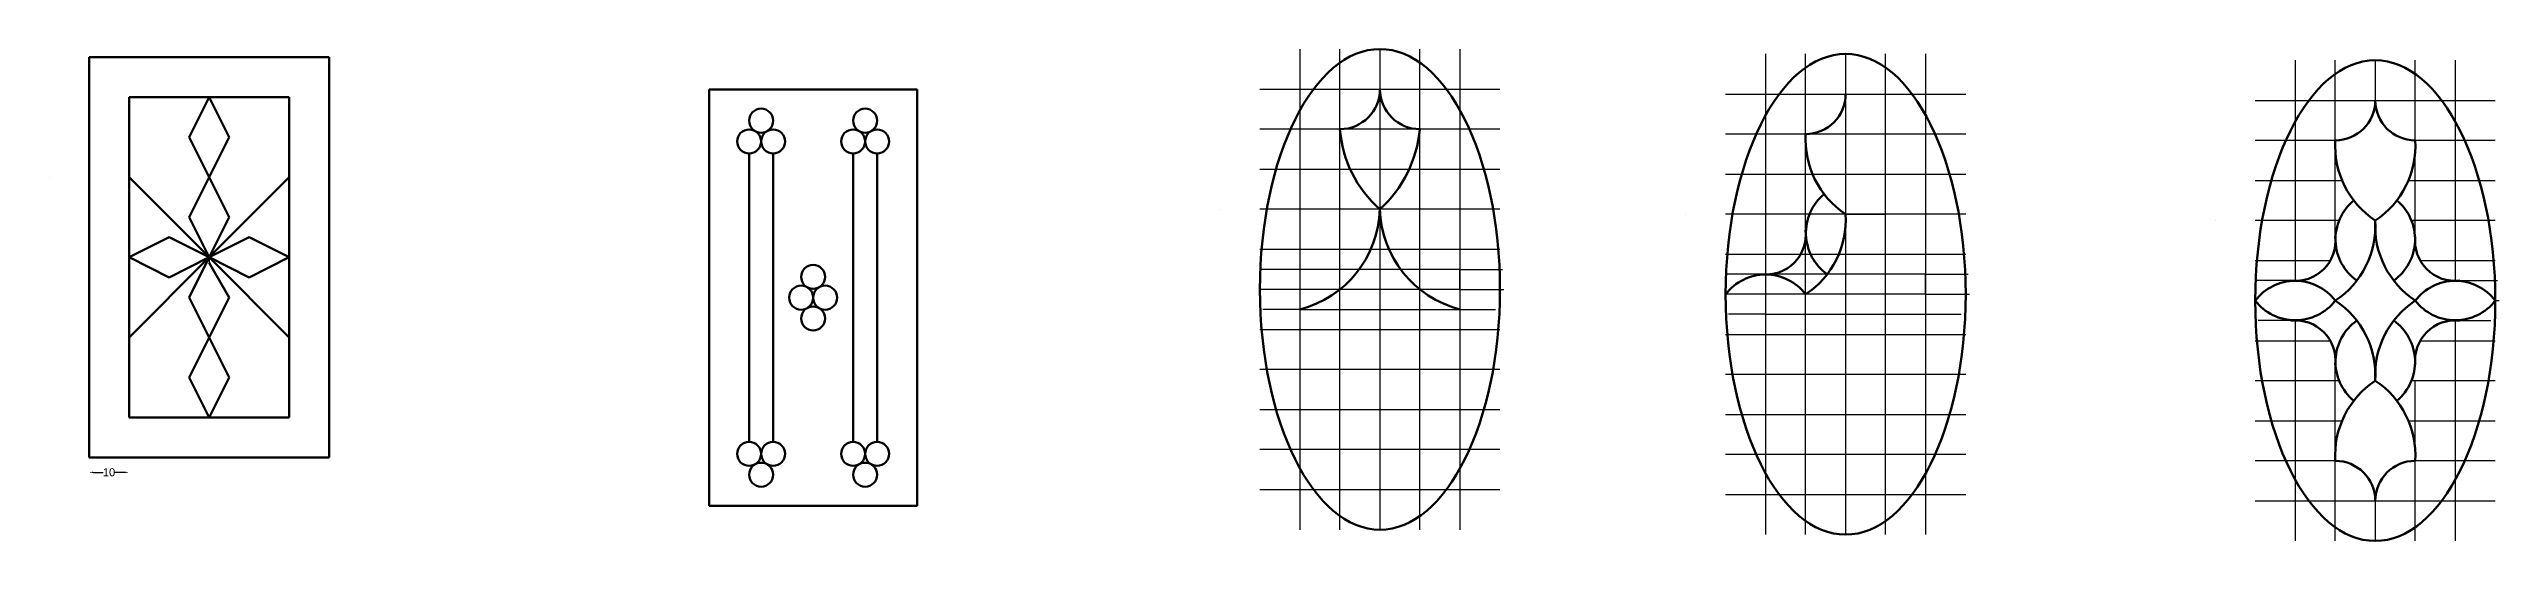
# Model space of a CAD drawing. Header units: inches. Extents: x -503 to 822, y -11 to 344.
# Drawn here: x 210 to 822, y -11 to 112 of the extents above; entities that cross this region are included whole.
import ezdxf

# ---------------------------------------------------------------- set-up
doc = ezdxf.new("R2010")
doc.units = ezdxf.units.IN
doc.header["$MEASUREMENT"] = 0
doc.styles.get("Standard").update_dxf_attribs({"font": 'arial.ttf'})
doc.dimstyles.get("Standard").update_dxf_attribs({"dimtxt": 2, "dimasz": 1, "dimexe": 0.18, "dimexo": 0.0625, "dimgap": 0.09, "dimtad": 0, "dimtih": 1, "dimtoh": 1, "dimdec": 0, "dimzin": 0, "dimdsep": 46, "dimtxsty": 'Standard', "dimcen": 1, "dimse1": 1, "dimse2": 1, "dimadec": 0, "dimazin": 0, "dimtfac": 1, "dimtdec": 0, "dimtofl": 0, "dimtmove": 0, "dimatfit": 3, "dimfxl": 1, "dimtolj": 1, "dimtzin": 0, "dimarcsym": 0})

# ---------------------------------------------------------------- blocks, each defined once
blk = doc.blocks.new('*D3')
at = {"color": 0, "lineweight": -2, "transparency": 16777216}
for p, q in [((221, 6.32), (223.58, 6.32)), ((229, 6.32), (226.42, 6.32))]:
    blk.add_line(p, q, dxfattribs=at)
at = {"color": 0, "transparency": 16777216}
for points in [[(221, 6.48), (221, 6.15), (220, 6.32)], [(229, 6.48), (229, 6.15), (230, 6.32)]]:
    blk.add_solid(points, dxfattribs=at)
at = {"layer": 'Defpoints', "color": 0, "transparency": 16777216}
for p in [(220, 10), (230, 10), (230, 6.32)]:
    blk.add_point(p, dxfattribs=at)
at = {"color": 0, "transparency": 16777216, "insert": (225, 6.32), "char_height": 2, "attachment_point": 5}
blk.add_mtext('\\A1;10', dxfattribs=at)

msp = doc.modelspace()

# ---------------------------------------------------------------- linework, layer by layer
at = {"transparency": 33554684}
for p, q in [((522.68, 112), (522.68, 102)), ((532.68, 102), (532.68, 112)), ((542.68, 112), (542.68, 102)), ((552.68, 102), (552.68, 112)), ((562.68, 112), (562.68, 102)), ((639.08, 110.77), (639.08, 100.77)), ((649.08, 100.77), (649.08, 110.77)), ((659.08, 110.77), (659.08, 100.77)), ((669.08, 100.77), (669.08, 110.77)), ((679.08, 110.77), (679.08, 100.77)), ((771.46, 109.19), (771.46, 99.19)), ((781.46, 99.19), (781.46, 109.19)), ((791.46, 109.19), (791.46, 99.19)), ((801.46, 99.19), (801.46, 109.19)), ((811.46, 109.19), (811.46, 99.19)), ((375, 88.93), (375, 101.93)), ((375, 101.93), (388, 101.93)), ((388, 101.93), (401, 101.93)), ((401, 101.93), (414, 101.93)), ((414, 101.93), (427, 101.93)), ((427, 88.93), (427, 101.93)), ((512.68, 102), (522.68, 102)), ((522.68, 102), (522.68, 92)), ((522.68, 102), (532.68, 102)), ((532.68, 92), (532.68, 102)), ((532.68, 102), (542.68, 102)), ((542.68, 102), (542.68, 92)), ((542.68, 102), (552.68, 102)), ((552.68, 92), (552.68, 102)), ((552.68, 102), (562.68, 102)), ((562.68, 102), (562.68, 92)), ((562.68, 102), (572.68, 102)), ((629.08, 100.77), (639.08, 100.77)), ((639.08, 100.77), (639.08, 90.77)), ((639.08, 100.77), (649.08, 100.77)), ((649.08, 90.77), (649.08, 100.77)), ((649.08, 100.77), (659.08, 100.77)), ((659.08, 100.77), (659.08, 90.77)), ((659.08, 100.77), (669.08, 100.77)), ((669.08, 90.77), (669.08, 100.77)), ((669.08, 100.77), (679.08, 100.77)), ((679.08, 100.77), (679.08, 90.77)), ((679.08, 100.77), (689.08, 100.77)), ((761.46, 99.19), (771.46, 99.19)), ((771.46, 99.19), (771.46, 89.19)), ((771.46, 99.19), (781.46, 99.19)), ((781.46, 89.19), (781.46, 99.19)), ((781.46, 99.19), (791.46, 99.19)), ((791.46, 99.19), (801.46, 99.19)), ((801.46, 89.19), (801.46, 99.19)), ((801.46, 99.19), (811.46, 99.19)), ((811.46, 99.19), (811.46, 89.19)), ((811.46, 99.19), (821.46, 99.19)), ((522.68, 92), (512.68, 92)), ((522.68, 92), (522.68, 82)), ((532.68, 92), (522.68, 92)), ((532.68, 82), (532.68, 92)), ((542.68, 92), (532.68, 92)), ((542.68, 92), (542.68, 82)), ((552.68, 92), (542.68, 92)), ((552.68, 82), (552.68, 92)), ((562.68, 92), (552.68, 92)), ((562.68, 92), (562.68, 82)), ((572.68, 92), (562.68, 92)), ((375, 75.93), (375, 88.93)), ((427, 75.93), (427, 88.93)), ((639.08, 90.77), (629.08, 90.77)), ((639.08, 90.77), (639.08, 80.77)), ((649.08, 90.77), (639.08, 90.77)), ((649.08, 80.77), (649.08, 90.77)), ((659.08, 90.77), (649.08, 90.77)), ((659.08, 90.77), (659.08, 80.77)), ((669.08, 90.77), (659.08, 90.77)), ((669.08, 80.77), (669.08, 90.77)), ((679.08, 90.77), (669.08, 90.77)), ((679.08, 90.77), (679.08, 80.77)), ((689.08, 90.77), (679.08, 90.77)), ((771.46, 89.19), (761.46, 89.19)), ((771.46, 89.19), (771.46, 79.19)), ((781.46, 89.19), (771.46, 89.19)), ((781.46, 79.19), (781.46, 89.19)), ((801.46, 79.19), (801.46, 89.19)), ((811.46, 89.19), (801.46, 89.19)), ((811.46, 89.19), (811.46, 79.19)), ((821.46, 89.19), (811.46, 89.19)), ((512.68, 82), (522.68, 82)), ((522.68, 82), (522.68, 72)), ((522.68, 82), (532.68, 82)), ((532.68, 72), (532.68, 82)), ((532.68, 82), (542.68, 82)), ((542.68, 82), (542.68, 72)), ((542.68, 82), (552.68, 82)), ((552.68, 72), (552.68, 82)), ((552.68, 82), (562.68, 82)), ((562.68, 82), (562.68, 72)), ((562.68, 82), (572.68, 82)), ((629.08, 80.77), (639.08, 80.77)), ((639.08, 80.77), (639.08, 70.77)), ((639.08, 80.77), (649.08, 80.77)), ((649.08, 70.77), (649.08, 80.77)), ((649.08, 80.77), (659.08, 80.77)), ((659.08, 80.77), (659.08, 70.77)), ((659.08, 80.77), (669.08, 80.77)), ((669.08, 70.77), (669.08, 80.77)), ((669.08, 80.77), (679.08, 80.77)), ((679.08, 80.77), (679.08, 70.77)), ((679.08, 80.77), (689.08, 80.77)), ((375, 62.93), (375, 75.93)), ((427, 62.93), (427, 75.93)), ((761.46, 79.19), (771.46, 79.19)), ((771.46, 79.19), (771.46, 69.19)), ((771.46, 79.19), (781.46, 79.19)), ((781.46, 69.19), (781.46, 79.19)), ((781.46, 79.19), (783.16, 79.19)), ((799.75, 79.19), (801.46, 79.19)), ((801.46, 69.19), (801.46, 79.19)), ((801.46, 79.19), (811.46, 79.19)), ((811.46, 79.19), (811.46, 69.19)), ((811.46, 79.19), (821.46, 79.19)), ((502.68, 72), (502.68, 72)), ((522.68, 72), (512.68, 72)), ((522.68, 72), (522.68, 62)), ((532.68, 72), (522.68, 72)), ((532.68, 62), (532.68, 72)), ((542.68, 72), (532.68, 72)), ((542.68, 72), (542.68, 62)), ((552.68, 72), (542.68, 72)), ((552.68, 62), (552.68, 72)), ((562.68, 72), (552.68, 72)), ((562.68, 72), (562.68, 62)), ((572.68, 72), (562.68, 72)), ((619.08, 70.77), (619.08, 70.77)), ((639.08, 70.77), (629.08, 70.77)), ((639.08, 70.77), (639.08, 60.77)), ((649.08, 70.77), (639.08, 70.77)), ((649.08, 60.77), (649.08, 70.77)), ((659.08, 70.77), (649.08, 70.77)), ((659.08, 70.77), (659.08, 60.77)), ((669.08, 70.77), (659.08, 70.77)), ((659.08, 70.77), (669.08, 70.77)), ((669.08, 60.77), (669.08, 70.77)), ((679.08, 70.77), (669.08, 70.77)), ((679.08, 70.77), (679.08, 60.77)), ((689.08, 70.77), (679.08, 70.77)), ((751.46, 69.19), (751.46, 69.19)), ((771.46, 69.19), (761.46, 69.19)), ((771.46, 69.19), (771.46, 59.19)), ((781.46, 69.19), (771.46, 69.19)), ((781.46, 63.01), (781.46, 69.19)), ((782.43, 69.19), (781.46, 69.19)), ((791.46, 69.19), (791.46, 66.51)), ((801.46, 69.19), (800.49, 69.19)), ((800.49, 69.19), (801.46, 69.19)), ((801.46, 63.01), (801.46, 69.19)), ((811.46, 69.19), (801.46, 69.19)), ((811.46, 69.19), (811.46, 59.19)), ((821.46, 69.19), (811.46, 69.19)), ((375, 49.93), (375, 62.93)), ((427, 49.93), (427, 62.93)), ((512.68, 62), (522.68, 62)), ((522.68, 62), (532.68, 62)), ((522.68, 62), (522.68, 52)), ((532.68, 62), (542.68, 62)), ((532.68, 52), (532.68, 62)), ((542.68, 62), (552.68, 62)), ((542.68, 62), (542.68, 52)), ((552.68, 62), (562.68, 62)), ((552.68, 52), (552.68, 62)), ((562.68, 62), (572.68, 62)), ((562.68, 62), (562.68, 52)), ((522.68, 57), (512.68, 57)), ((532.68, 57), (522.68, 57)), ((542.68, 57), (532.68, 57)), ((552.68, 57), (542.68, 57)), ((562.68, 57), (552.68, 57)), ((562.68, 52), (562.68, 57)), ((562.68, 57), (573.27, 57)), ((629.08, 60.77), (639.08, 60.77)), ((639.08, 55.77), (629.08, 55.77)), ((639.08, 60.77), (649.08, 60.77)), ((639.08, 60.77), (639.08, 50.77)), ((649.08, 55.77), (639.08, 55.77)), ((649.08, 60.77), (659.08, 60.77)), ((649.08, 50.77), (649.08, 60.77)), ((659.08, 55.77), (649.08, 55.77)), ((659.08, 60.77), (669.08, 60.77)), ((659.08, 60.77), (659.08, 50.77)), ((669.08, 55.77), (659.08, 55.77)), ((669.08, 60.77), (679.08, 60.77)), ((669.08, 50.77), (669.08, 60.77)), ((679.08, 55.77), (669.08, 55.77)), ((679.08, 60.77), (689.08, 60.77)), ((679.08, 60.77), (679.08, 50.77)), ((679.08, 50.77), (679.08, 55.77)), ((679.08, 55.77), (689.67, 55.77)), ((761.46, 59.19), (771.46, 59.19)), ((771.46, 59.19), (780.22, 59.19)), ((771.46, 59.19), (771.46, 54.12)), ((802.7, 59.19), (811.46, 59.19)), ((811.46, 59.19), (821.46, 59.19)), ((811.46, 59.19), (811.46, 54.12)), ((375, 36.93), (375, 49.93)), ((427, 36.93), (427, 49.93)), ((522.68, 52), (512.68, 52)), ((532.68, 52), (522.68, 52)), ((522.68, 52), (522.68, 42)), ((542.68, 52), (532.68, 52)), ((532.68, 42), (532.68, 52)), ((552.68, 52), (542.68, 52)), ((542.68, 52), (542.68, 42)), ((562.68, 52), (552.68, 52)), ((552.68, 42), (552.68, 52)), ((562.68, 52), (562.68, 42)), ((562.68, 52), (573.61, 52)), ((639.08, 50.77), (629.08, 50.77)), ((649.08, 50.77), (639.08, 50.77)), ((639.08, 50.77), (639.08, 40.77)), ((659.08, 50.77), (649.08, 50.77)), ((649.08, 40.77), (649.08, 50.77)), ((669.08, 50.77), (659.08, 50.77)), ((659.08, 50.77), (659.08, 40.77)), ((679.08, 50.77), (669.08, 50.77)), ((669.08, 40.77), (669.08, 50.77)), ((679.08, 50.77), (679.08, 40.77)), ((679.08, 50.77), (690, 50.77)), ((771.46, 54.19), (761.46, 54.19)), ((772.69, 54.19), (771.46, 54.19)), ((811.46, 54.19), (810.23, 54.19)), ((811.46, 54.12), (811.46, 54.19)), ((811.46, 54.19), (822.05, 54.19)), ((821.46, 49.19), (822.39, 49.19)), ((522.68, 47), (513.44, 47)), ((522.68, 47), (532.68, 47)), ((532.68, 47), (542.68, 47)), ((542.68, 47), (552.68, 47)), ((552.68, 47), (562.68, 47)), ((562.68, 47), (571.59, 47)), ((639.08, 45.77), (629.83, 45.77)), ((639.08, 45.77), (649.08, 45.77)), ((649.08, 45.77), (659.08, 45.77)), ((659.08, 45.77), (669.08, 45.77)), ((669.08, 45.77), (679.08, 45.77)), ((679.08, 45.77), (687.98, 45.77)), ((771.46, 44.19), (762.21, 44.19)), ((771.46, 44.26), (771.46, 39.19)), ((771.46, 44.19), (772.69, 44.19)), ((810.23, 44.19), (811.46, 44.19)), ((811.46, 44.26), (811.46, 39.19)), ((811.46, 44.19), (820.36, 44.19)), ((375, 23.93), (375, 36.93)), ((427, 23.93), (427, 36.93)), ((512.68, 42), (522.68, 42)), ((522.68, 42), (532.68, 42)), ((522.68, 42), (522.68, 32)), ((532.68, 42), (542.68, 42)), ((532.68, 32), (532.68, 42)), ((542.68, 42), (552.68, 42)), ((542.68, 42), (542.68, 32)), ((552.68, 42), (562.68, 42)), ((552.68, 32), (552.68, 42)), ((562.68, 42), (572.68, 42)), ((562.68, 42), (562.68, 32)), ((629.08, 40.77), (639.08, 40.77)), ((639.08, 40.77), (649.08, 40.77)), ((639.08, 40.77), (639.08, 30.77)), ((649.08, 40.77), (659.08, 40.77)), ((649.08, 30.77), (649.08, 40.77)), ((659.08, 40.77), (669.08, 40.77)), ((659.08, 40.77), (659.08, 30.77)), ((669.08, 40.77), (679.08, 40.77)), ((669.08, 30.77), (669.08, 40.77)), ((679.08, 40.77), (689.08, 40.77)), ((679.08, 40.77), (679.08, 30.77)), ((761.46, 39.19), (771.46, 39.19)), ((771.46, 39.19), (780.22, 39.19)), ((771.46, 39.19), (771.46, 29.19)), ((802.7, 39.19), (811.46, 39.19)), ((811.46, 39.19), (821.46, 39.19)), ((811.46, 39.19), (811.46, 29.19)), ((522.68, 32), (512.68, 32)), ((532.68, 32), (522.68, 32)), ((522.68, 32), (522.68, 22)), ((542.68, 32), (532.68, 32)), ((532.68, 22), (532.68, 32)), ((552.68, 32), (542.68, 32)), ((542.68, 32), (542.68, 22)), ((562.68, 32), (552.68, 32)), ((552.68, 22), (552.68, 32)), ((572.68, 32), (562.68, 32)), ((562.68, 32), (562.68, 22)), ((639.08, 30.77), (629.08, 30.77)), ((649.08, 30.77), (639.08, 30.77)), ((639.08, 30.77), (639.08, 20.77)), ((659.08, 30.77), (649.08, 30.77)), ((649.08, 20.77), (649.08, 30.77)), ((669.08, 30.77), (659.08, 30.77)), ((659.08, 30.77), (659.08, 20.77)), ((679.08, 30.77), (669.08, 30.77)), ((669.08, 20.77), (669.08, 30.77)), ((689.08, 30.77), (679.08, 30.77)), ((679.08, 30.77), (679.08, 20.77)), ((781.46, 29.19), (781.46, 35.37)), ((791.46, 31.87), (791.46, 29.19)), ((771.46, 29.19), (761.46, 29.19)), ((781.46, 29.19), (771.46, 29.19)), ((771.46, 29.19), (771.46, 19.19)), ((782.43, 29.19), (781.46, 29.19)), ((781.46, 19.19), (781.46, 29.19)), ((801.46, 29.19), (800.49, 29.19)), ((811.46, 29.19), (801.46, 29.19)), ((801.46, 19.19), (801.46, 29.19)), ((821.46, 29.19), (811.46, 29.19)), ((811.46, 29.19), (811.46, 19.19)), ((375, 10.93), (375, 23.93)), ((427, 10.93), (427, 23.93)), ((512.68, 22), (522.68, 22)), ((522.68, 22), (532.68, 22)), ((522.68, 22), (522.68, 12)), ((532.68, 22), (542.68, 22)), ((532.68, 12), (532.68, 22)), ((542.68, 22), (552.68, 22)), ((542.68, 22), (542.68, 12)), ((552.68, 22), (562.68, 22)), ((552.68, 12), (552.68, 22)), ((562.68, 22), (572.68, 22)), ((562.68, 22), (562.68, 12)), ((629.08, 20.77), (639.08, 20.77)), ((639.08, 20.77), (649.08, 20.77)), ((639.08, 20.77), (639.08, 10.77)), ((649.08, 20.77), (659.08, 20.77)), ((649.08, 10.77), (649.08, 20.77)), ((659.08, 20.77), (669.08, 20.77)), ((659.08, 20.77), (659.08, 10.77)), ((669.08, 20.77), (679.08, 20.77)), ((669.08, 10.77), (669.08, 20.77)), ((679.08, 20.77), (689.08, 20.77)), ((679.08, 20.77), (679.08, 10.77)), ((761.46, 19.19), (771.46, 19.19)), ((771.46, 19.19), (781.46, 19.19)), ((771.46, 19.19), (771.46, 9.19)), ((781.46, 19.19), (783.16, 19.19)), ((781.46, 9.19), (781.46, 19.19)), ((799.75, 19.19), (801.46, 19.19)), ((801.46, 19.19), (811.46, 19.19)), ((801.46, 9.19), (801.46, 19.19)), ((811.46, 19.19), (821.46, 19.19)), ((811.46, 19.19), (811.46, 9.19)), ((375, -2.07), (375, 10.93)), ((427, -2.07), (427, 10.93)), ((522.68, 12), (512.68, 12)), ((532.68, 12), (522.68, 12)), ((522.68, 12), (522.68, 2)), ((542.68, 12), (532.68, 12)), ((532.68, 2), (532.68, 12)), ((552.68, 12), (542.68, 12)), ((542.68, 12), (542.68, 2)), ((562.68, 12), (552.68, 12)), ((552.68, 2), (552.68, 12)), ((572.68, 12), (562.68, 12)), ((562.68, 12), (562.68, 2)), ((639.08, 10.77), (629.08, 10.77)), ((649.08, 10.77), (639.08, 10.77)), ((639.08, 10.77), (639.08, 0.77)), ((659.08, 10.77), (649.08, 10.77)), ((649.08, 0.77), (649.08, 10.77)), ((669.08, 10.77), (659.08, 10.77)), ((659.08, 10.77), (659.08, 0.77)), ((679.08, 10.77), (669.08, 10.77)), ((669.08, 0.77), (669.08, 10.77)), ((689.08, 10.77), (679.08, 10.77)), ((679.08, 10.77), (679.08, 0.77)), ((771.46, 9.19), (761.46, 9.19)), ((781.46, 9.19), (771.46, 9.19)), ((771.46, 9.19), (771.46, -0.81)), ((781.46, -0.81), (781.46, 9.19)), ((811.46, 9.19), (801.46, 9.19)), ((801.46, -0.81), (801.46, 9.19)), ((821.46, 9.19), (811.46, 9.19)), ((811.46, 9.19), (811.46, -0.81)), ((512.68, 2), (522.68, 2)), ((522.68, 2), (532.68, 2)), ((522.68, 2), (522.68, -8)), ((532.68, 2), (542.68, 2)), ((532.68, -8), (532.68, 2)), ((542.68, 2), (552.68, 2)), ((542.68, 2), (542.68, -8)), ((552.68, 2), (562.68, 2)), ((552.68, -8), (552.68, 2)), ((562.68, 2), (572.68, 2)), ((562.68, 2), (562.68, -8)), ((629.08, 0.77), (639.08, 0.77)), ((639.08, 0.77), (649.08, 0.77)), ((639.08, 0.77), (639.08, -9.23)), ((649.08, 0.77), (659.08, 0.77)), ((649.08, -9.23), (649.08, 0.77)), ((659.08, 0.77), (669.08, 0.77)), ((659.08, 0.77), (659.08, -9.23)), ((669.08, 0.77), (679.08, 0.77)), ((669.08, -9.23), (669.08, 0.77)), ((679.08, 0.77), (689.08, 0.77)), ((679.08, 0.77), (679.08, -9.23)), ((375, -2.07), (388, -2.07)), ((388, -2.07), (401, -2.07)), ((401, -2.07), (414, -2.07)), ((414, -2.07), (427, -2.07)), ((761.46, -0.81), (771.46, -0.81)), ((771.46, -0.81), (781.46, -0.81)), ((771.46, -0.81), (771.46, -10.81)), ((781.46, -0.81), (791.46, -0.81)), ((781.46, -10.81), (781.46, -0.81)), ((791.46, -0.81), (801.46, -0.81)), ((791.46, -0.81), (791.46, -10.81)), ((801.46, -0.81), (811.46, -0.81)), ((801.46, -10.81), (801.46, -0.81)), ((811.46, -0.81), (821.46, -0.81)), ((811.46, -0.81), (811.46, -10.81))]:
    msp.add_line(p, q, dxfattribs=at)
for p, q in [((220, 100), (220, 110)), ((220, 110), (230, 110)), ((230, 110), (240, 110)), ((240, 110), (250, 110)), ((250, 110), (260, 110)), ((260, 110), (270, 110)), ((270, 110), (280, 110)), ((280, 100), (280, 110)), ((220, 90), (220, 100)), ((230, 100), (230, 90)), ((240, 100), (230, 100)), ((250, 100), (240, 100)), ((260, 100), (250, 100)), ((270, 100), (260, 100)), ((270, 100), (270, 90)), ((280, 90), (280, 100)), ((220, 80), (220, 90)), ((230, 90), (230, 80)), ((270, 90), (270, 80)), ((280, 80), (280, 90)), ((210, 80), (210, 80)), ((220, 70), (220, 80)), ((230, 80), (230, 70)), ((270, 80), (270, 70)), ((280, 70), (280, 80)), ((220, 60), (220, 70)), ((230, 70), (230, 60)), ((270, 70), (270, 60)), ((280, 60), (280, 70)), ((220, 50), (220, 60)), ((230, 60), (230, 50)), ((250, 60), (250, 58.66)), ((270, 60), (270, 50)), ((280, 50), (280, 60)), ((220, 40), (220, 50)), ((230, 50), (230, 40)), ((270, 50), (270, 40)), ((280, 40), (280, 50)), ((220, 30), (220, 40)), ((230, 40), (230, 30)), ((270, 40), (270, 30)), ((280, 30), (280, 40)), ((220, 20), (220, 30)), ((230, 30), (230, 20)), ((270, 30), (270, 20)), ((280, 20), (280, 30)), ((220, 10), (220, 20)), ((240, 20), (230, 20)), ((250, 20), (240, 20)), ((260, 20), (250, 20)), ((270, 20), (260, 20)), ((280, 10), (280, 20)), ((220, 10), (230, 10)), ((230, 10), (240, 10)), ((240, 10), (250, 10)), ((250, 10), (260, 10)), ((260, 10), (270, 10)), ((270, 10), (280, 10))]:
    msp.add_line(p, q)
at = {"color": 40, "lineweight": 50, "true_color": 0xf8d731, "transparency": 33554684}
for p, q in [((220, 110), (280, 110)), ((220, 10), (220, 110)), ((280, 110), (280, 10)), ((230, 100), (270, 100)), ((230, 20), (230, 100)), ((250, 100), (245, 90)), ((255, 90), (250, 100)), ((270, 100), (270, 20)), ((375, 101.93), (427, 101.93)), ((375, -2.07), (375, 101.93)), ((427, 101.93), (427, -2.07)), ((245, 90), (250, 80)), ((250, 80), (255, 90)), ((385, 13.93), (385, 85.93)), ((391, 85.93), (391, 13.93)), ((411, 13.93), (411, 85.93)), ((417, 85.93), (417, 13.93)), ((230, 80), (250, 60)), ((250, 80), (245, 70)), ((255, 70), (250, 80)), ((250, 60), (270, 80)), ((245, 70), (250, 60)), ((250, 60), (255, 70)), ((240, 65), (230, 60)), ((250, 60), (240, 65)), ((260, 65), (250, 60)), ((270, 60), (260, 65)), ((230, 60), (240, 55)), ((230, 40), (250, 60)), ((240, 55), (250, 60)), ((250, 60), (245, 50)), ((250, 60), (260, 55)), ((250, 60), (270, 40)), ((255, 50), (250, 58.66)), ((260, 55), (270, 60)), ((245, 50), (250, 40)), ((250, 40), (255, 50)), ((250, 40), (245, 30)), ((255, 30), (250, 40)), ((245, 30), (250, 20)), ((250, 20), (255, 30)), ((270, 20), (230, 20)), ((280, 10), (220, 10)), ((427, -2.07), (375, -2.07))]:
    msp.add_line(p, q, dxfattribs=at)
for centre in [(385, 88.93), (388, 94.12), (391, 88.93), (411, 88.93), (414, 94.12), (417, 88.93), (401, 55.12), (398, 49.93), (404, 49.93), (401, 44.73), (385, 10.93), (391, 10.93), (411, 10.93), (417, 10.93), (388, 5.73), (414, 5.73)]:
    msp.add_circle(centre, 3, dxfattribs=at)
for centre, radius, start, end in [((532.68, 102), 10, 270, 0), ((552.68, 102), 10, 180, 270), ((649.08, 100.77), 10, 270, 0), ((781.46, 99.19), 10, 270, 0), ((801.46, 99.19), 10, 180, 270), ((561.83, 94.07), 29.22, 184.06505, 229.06505), ((521.72, 94.91), 31.06, 312.44878, 354.61422), ((671.4, 89.43), 22.36, 176.56505, 236.56505), ((803.78, 87.85), 22.36, 176.56505, 236.56505), ((779.14, 87.85), 22.36, 303.43495, 3.43495), ((661.75, 66.07), 12.61, 129.69065, 234.69065), ((794.13, 64.49), 12.61, 129.69065, 234.69065), ((788.79, 64.49), 12.61, 305.30935, 50.30935), ((516.06, 72.75), 26.59, 284.43097, 358.37229), ((569.39, 72.91), 26.77, 181.94695, 255.49045), ((636.76, 69.43), 22.36, 303.43495, 3.43495), ((769.14, 67.85), 22.36, 303.43495, 3.43495), ((813.78, 67.85), 22.36, 176.56505, 236.56505), ((639.14, 65.7), 10, 263.28343, 6.39518), ((771.52, 64.12), 10, 263.28343, 6.39518), ((811.4, 64.12), 10, 173.60482, 276.71657), ((639.08, 43.1), 12.6, 37.5, 142.5), ((771.46, 41.52), 12.6, 37.5, 142.5), ((771.46, 56.87), 12.6, 217.5, 322.5), ((769.14, 30.53), 22.36, 356.56505, 56.56505), ((813.78, 30.53), 22.36, 123.43495, 183.43495), ((811.46, 41.52), 12.6, 37.5, 142.5), ((811.46, 56.87), 12.6, 217.5, 322.5), ((771.52, 34.26), 10, 353.60482, 96.71657), ((794.13, 33.9), 12.61, 125.30935, 230.30935), ((788.79, 33.9), 12.61, 309.69065, 54.69065), ((811.4, 34.26), 10, 83.28343, 186.39518), ((803.78, 10.53), 22.36, 123.43495, 183.43495), ((779.14, 10.53), 22.36, 356.56505, 56.56505), ((781.46, -0.81), 10, 360, 90), ((801.46, -0.81), 10, 90, 180)]:
    msp.add_arc(centre, radius, start, end, dxfattribs=at)
for centre in [(542.68, 52), (659.08, 50.77), (791.46, 49.19)]:
    msp.add_ellipse(centre, major_axis=(0, -60), ratio=0.5, dxfattribs=at)

# ---------------------------------------------------------------- dimensions: what is measured, and where the dimension line sits
at = {"color": 40, "true_color": 0xf8d731, "transparency": 33554684}
dim = msp.add_linear_dim(base=(230, 6.32), p1=(220, 10), p2=(230, 10), dimstyle='Standard', dxfattribs=at)
dim.commit()
dim.dimension.update_dxf_attribs({"geometry": '*D3', "text_midpoint": (225, 6.32)})

doc.saveas('drawing.dxf')
